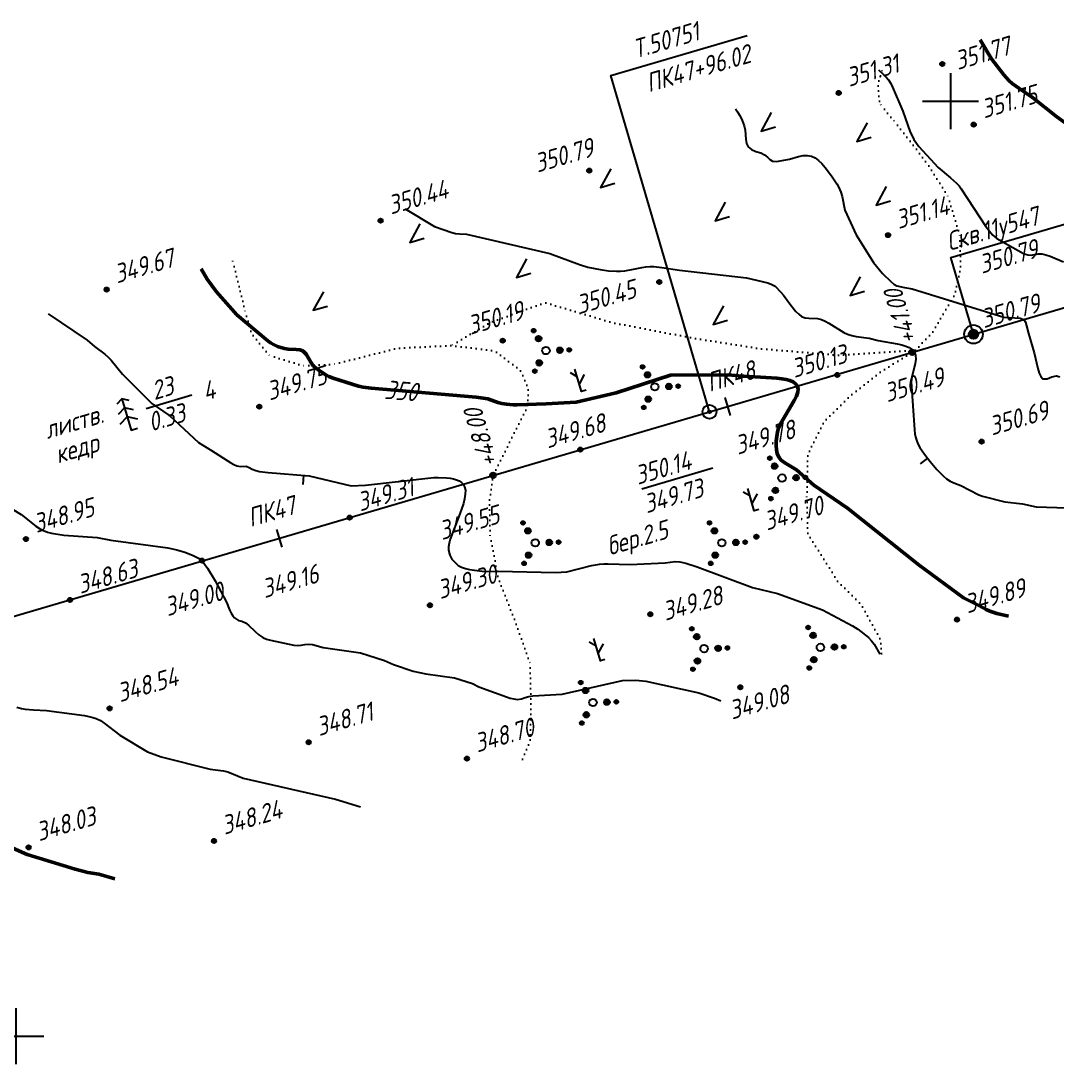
# Model space of a CAD drawing. Extents: x 1517648 to 1519685, y 2184577 to 2185456.
# Drawn here: x 1518401.1 to 1518622.8, y 2184794 to 2185017.2 of the extents above; entities that cross this region are included whole.
import ezdxf
from ezdxf.enums import TextEntityAlignment as Align

# ---------------------------------------------------------------- set-up
doc = ezdxf.new("R2010")
doc.units = 0
doc.linetypes.add('ИИDot', pattern=[1, 0, -1])
for name, color, linetype, lineweight in [('ИИ_ГЕОПУНКТ_025', 7, 'Continuous', 25), ('ИИ_ГЕОСЕТКА_025', 3, 'Continuous', 25), ('ИИ_КОНТУР_025', 7, 'ИИDot', 25), ('ИИ_ОТМЕТКА_025', 7, 'Continuous', 25), ('ИИ_ПИКЕТАЖ_025', 7, 'Continuous', 25), ('ИИ_РЕЛЬЕФ_025', 34, 'Continuous', 25), ('ИИ_РЕЛЬЕФ_050', 34, 'Continuous', 50), ('ИИ_СКВАЖИНА_025', 7, 'Continuous', 25), ('ИИ_ТЕКСТ_025', 7, 'Continuous', 25), ('ИИ_ТРАССА_ТРУБ_025', 7, 'Continuous', 25), ('ИИ_УГОДЬЯ_025', 7, 'Continuous', 25)]:
    doc.layers.add(name, color=color, linetype=linetype, lineweight=lineweight)
doc.styles.add('VNIPISIMPLEXCUR', font='simplex.shx', dxfattribs={"width": 0.8, "oblique": 15})

# ---------------------------------------------------------------- blocks, each defined once
blk = doc.blocks.new('ИИ053952')
at = {"linetype": 'Continuous', "lineweight": 25}
h = blk.add_hatch(color=0, dxfattribs=at)
edge = h.paths.add_edge_path()
edge.add_arc((-1.31, 2.13), 0.2, 0, 360)
h = blk.add_hatch(color=0, dxfattribs=at)
edge = h.paths.add_edge_path()
edge.add_arc((-0.79, 1.28), 0.3, 0, 360)
h = blk.add_hatch(color=0, dxfattribs=at)
edge = h.paths.add_edge_path()
edge.add_arc((1.5, 0.04), 0.3, 0, 360)
h = blk.add_hatch(color=0, dxfattribs=at)
edge = h.paths.add_edge_path()
edge.add_arc((2.5, 0.07), 0.2, 0, 360)
h = blk.add_hatch(color=0, dxfattribs=at)
edge = h.paths.add_edge_path()
edge.add_arc((-0.71, -1.32), 0.3, 0, 360)
h = blk.add_hatch(color=0, dxfattribs=at)
edge = h.paths.add_edge_path()
edge.add_arc((-1.19, -2.2), 0.2, 0, 360)
at = {"color": 0, "linetype": 'Continuous', "lineweight": 25}
for centre, radius in [((-1.31, 2.13), 0.2), ((-0.79, 1.28), 0.3), ((0, 0), 0.4), ((1.5, 0.04), 0.3), ((2.5, 0.07), 0.2), ((-0.71, -1.32), 0.3), ((-1.19, -2.2), 0.2)]:
    blk.add_circle(centre, radius, dxfattribs=at)
blk = doc.blocks.new('ИИ05383')
at = {"color": 0, "linetype": 'Continuous', "lineweight": 25}
for points in [[(0, 1.66), (-0.59, 2.25)], [(0.5, 0), (0, 0), (0, 2.5)], [(0, 0.83), (0.83, 1.66)]]:
    blk.add_lwpolyline(points, dxfattribs=at)
blk = doc.blocks.new('PICKET')
at = {"color": 0, "linetype": 'Continuous', "lineweight": 25}
for p, q in [((-0.23, 0), (0.23, 0)), ((0, 0.23), (0, -0.23))]:
    blk.add_line(p, q, dxfattribs=at)
blk.add_circle((0, 0), 0.23, dxfattribs=at)
at = {"color": 0, "linetype": 'Continuous', "style": 'VNIPISIMPLEXCUR', "oblique": 15, "width": 0.8}
blk.add_attdef('OTMETKA', (1.25, 0.3), '', height=2, dxfattribs=at)
at = {"color": 8, "linetype": 'Continuous', "style": 'VNIPISIMPLEXCUR', "oblique": 15, "width": 0.8, "flags": 1}
blk.add_attdef('NOMER', (1.25, -2.7), '', height=2, dxfattribs=at)
blk = doc.blocks.new('ИИ05382')
at = {"color": 0, "linetype": 'Continuous', "lineweight": 25}
blk.add_lwpolyline([(1.6, 1.6), (0, 0), (1.6, 0)], dxfattribs=at)
blk = doc.blocks.new('ИИ050052Р')
at = {"linetype": 'Continuous', "lineweight": 25}
h = blk.add_hatch(color=0, dxfattribs=at)
edge = h.paths.add_edge_path()
edge.add_arc((0, 0), 0.15, 0, 360)
at = {"color": 0, "linetype": 'Continuous', "lineweight": 25}
for radius in [0.75, 0.15]:
    blk.add_circle((0, 0), radius, dxfattribs=at)
at = {"color": 0, "linetype": 'Continuous', "style": 'VNIPISIMPLEXCUR', "oblique": 15, "width": 0.8}
for tag, p in [('CENTRE', (1.45, 0.7)), ('HEIGHT', (1.45, -2.7))]:
    blk.add_attdef(tag, p, '', height=2, dxfattribs=at)
for tag, p in [('NUMBER', (-2, -1)), ('STATIONING', (-2, -4.4)), ('ALPHA', (-2, -7.8))]:
    blk.add_attdef(tag, text='', height=2, dxfattribs=at).set_placement(p, align=Align.RIGHT)
at = {"color": 253, "linetype": 'Continuous', "style": 'VNIPISIMPLEXCUR', "oblique": 15, "width": 0.8, "flags": 1}
blk.add_attdef('NOTE', text='', height=1.6, dxfattribs=at).set_placement((-2, -10.8), align=Align.RIGHT)
blk = doc.blocks.new('ИИ15001')
at = {"color": 0, "linetype": 'Continuous', "lineweight": 25}
blk.add_lwpolyline([(0, 1), (0, -1)], dxfattribs=at)
at = {"color": 0, "linetype": 'Continuous', "lineweight": 25, "style": 'VNIPISIMPLEXCUR', "oblique": 15, "width": 0.8}
blk.add_attdef('STATIONING', text='', height=2, dxfattribs=at).set_placement((0, 2), align=Align.CENTER)
at = {"color": 7, "linetype": 'Continuous', "lineweight": 25, "style": 'VNIPISIMPLEXCUR', "oblique": 15, "width": 0.8}
blk.add_attdef('HEIGHT', text='', height=2, dxfattribs=at).set_placement((0, -2), align=Align.TOP_CENTER)
blk = doc.blocks.new('ИИ15002')
at = {"linetype": 'Continuous', "lineweight": 25}
h = blk.add_hatch(color=0, dxfattribs=at)
edge = h.paths.add_edge_path()
edge.add_arc((0, 0), 0.3, 0, 360)
at = {"color": 0, "linetype": 'Continuous', "lineweight": 25}
blk.add_circle((0, 0), 0.3, dxfattribs=at)
at = {"color": 0, "linetype": 'Continuous', "style": 'VNIPISIMPLEXCUR', "oblique": 15, "width": 0.8}
blk.add_attdef('STATIONING', (1, 1.3), '', height=2, rotation=90, dxfattribs=at)
at = {"color": 7, "linetype": 'Continuous', "style": 'VNIPISIMPLEXCUR', "oblique": 15, "width": 0.8}
blk.add_attdef('HEIGHT', text='', height=2, dxfattribs=at).set_placement((0, -1.3), align=Align.TOP_CENTER)
blk = doc.blocks.new('ИИ25001')
at = {"linetype": 'Continuous'}
h = blk.add_hatch(color=0, dxfattribs=at)
edge = h.paths.add_edge_path()
edge.add_arc((0, 0), 0.5, 0, 360)
at = {"color": 0, "linetype": 'Continuous'}
for radius in [1, 0.5]:
    blk.add_circle((0, 0), radius, dxfattribs=at)
at = {"color": 0, "style": 'VNIPISIMPLEXCUR', "oblique": 15, "width": 0.8}
for tag, p in [('NUMBER', (2, 0.7)), ('STS', (14.22, 0.7)), ('EGWL', (38.32, 0.7)), ('TFS', (19.08, -1)), ('HEIGHT', (2, -2.7)), ('FS', (14.22, -2.7)), ('AGWL', (36.59, -2.7))]:
    blk.add_attdef(tag, p, '', height=2, dxfattribs=at)
at = {"color": 253, "style": 'VNIPISIMPLEXCUR', "oblique": 15, "width": 0.8, "flags": 1}
for tag, p in [('DATE', (-2.5, -0.8)), ('NOTE1', (-2.5, -3.2)), ('NOTE2', (-2.5, -5.6))]:
    blk.add_attdef(tag, text='', height=1.6, dxfattribs=at).set_placement(p, align=Align.RIGHT)
blk = doc.blocks.new('ИИ053672А')
at = {"color": 0, "linetype": 'Continuous'}
for points in [[(0.7, 3.1), (0, 3.5), (-0.7, 3.1)], [(0, 3.5), (0, 0), (0.7, 0)], [(0.85, 2.01), (0, 2.5), (-0.85, 2.01)], [(1, 0.92), (0, 1.5), (-1, 0.92)]]:
    blk.add_lwpolyline(points, dxfattribs=at)
at = {"color": 0, "linetype": 'Continuous', "style": 'VNIPISIMPLEXCUR', "oblique": 15, "width": 0.8}
blk.add_attdef('RACE1', text='', height=2, dxfattribs=at).set_placement((-2, 2.25), align=Align.RIGHT)
blk.add_attdef('HEIGHT', (2, 2.25), '', height=2, dxfattribs=at)
blk.add_attdef('DISTANCE', text='', height=2, dxfattribs=at).set_placement((8.5, 1.75), align=Align.MIDDLE_LEFT)
blk.add_attdef('RACE2', text='', height=2, dxfattribs=at).set_placement((-2, 1.25), align=Align.TOP_RIGHT)
blk.add_attdef('THICKNESS', text='', height=2, dxfattribs=at).set_placement((2, 1.25), align=Align.TOP_LEFT)
blk = doc.blocks.new('ИИ053296')
at = {"color": 0, "linetype": 'Continuous', "lineweight": 25}
blk.add_lwpolyline([(0, 0), (1, 0)], dxfattribs=at)
blk = doc.blocks.new('ИИ05012')
at = {"color": 0, "linetype": 'Continuous', "flags": 128}
for points in [[(0, 3), (0, -3)], [(-3, 0), (3, 0)]]:
    blk.add_lwpolyline(points, dxfattribs=at)

msp = doc.modelspace()

# ---------------------------------------------------------------- linework, layer by layer
at = {"layer": 'ИИ_ГЕОПУНКТ_025'}
for points in [[(1518548.44, 2184933.54), (1518527.303, 2185005.482), (1518556.476, 2185014.053)], [(1518533.921, 2184917.07), (1518549.174, 2184921.552)]]:
    msp.add_lwpolyline(points, dxfattribs=at)
at = {"layer": 'ИИ_КОНТУР_025', "flags": 128}
for points in [[(1518584.786, 2185000), (1518584.455, 2185003.8), (1518585.58, 2185006.984)], [(1518585.235, 2184881.813), (1518584.998, 2184884.895), (1518580.977, 2184892.199), (1518575.86, 2184897.312), (1518569.459, 2184907.455), (1518569.277, 2184915.307), (1518569.459, 2184924.437), (1518572.932, 2184931.376), (1518578.414, 2184936.854), (1518585.176, 2184942.149), (1518592.487, 2184946.714), (1518596.142, 2184950.548), (1518600.893, 2184958.583), (1518602.182, 2184964.359), (1518602, 2184971.297), (1518599.441, 2184979.697), (1518595.42, 2184986.088), (1518591.583, 2184991.201), (1518587.927, 2184995.765), (1518584.821, 2184999.6), (1518584.786, 2185000)], [(1518508.442, 2184859.252), (1518510.034, 2184863.19), (1518510.224, 2184870.382), (1518510.034, 2184879.844), (1518506.625, 2184889.306), (1518503.216, 2184898.011), (1518501.511, 2184907.095), (1518501.322, 2184914.286), (1518502.117, 2184919.962), (1518509.485, 2184934.662), (1518509.674, 2184938.447), (1518507.969, 2184942.421), (1518502.477, 2184946.584), (1518493.196, 2184947.72), (1518481.642, 2184947.152), (1518468.194, 2184943.745), (1518461.565, 2184943.367), (1518454.178, 2184945.638), (1518450.39, 2184950.369), (1518449.064, 2184955.1), (1518446.358, 2184966.083)], [(1518592.487, 2184946.714), (1518576.104, 2184945.649), (1518559.203, 2184947.064), (1518545.059, 2184949.296), (1518527.565, 2184952.644), (1518513.235, 2184956.921), (1518501.511, 2184952.644), (1518493.196, 2184947.72)]]:
    msp.add_lwpolyline(points, dxfattribs=at)
at = {"layer": 'ИИ_РЕЛЬЕФ_025'}
for points, elevation in [([(1518584.621, 2185006.703), (1518585.693, 2185005.721), (1518586.244, 2185005.114), (1518586.715, 2185004.525), (1518587.222, 2185003.748), (1518587.606, 2185002.997), (1518589.77, 2184997.852), (1518591.402, 2184993.389), (1518591.777, 2184992.575), (1518592.188, 2184991.818), (1518592.702, 2184991.04), (1518593.258, 2184990.329), (1518597.346, 2184985.79), (1518600.007, 2184983.617), (1518601.262, 2184982.472), (1518601.835, 2184981.874), (1518602.292, 2184981.273), (1518607.586, 2184973.167), (1518608.601, 2184971.839), (1518609.068, 2184971.326), (1518609.943, 2184970.601), (1518615.64, 2184967.42), (1518616.533, 2184967.103), (1518617.248, 2184967.079), (1518618.747, 2184967.32), (1518619.548, 2184967.315), (1518620.414, 2184967.121), (1518621.329, 2184966.805), (1518624.16, 2184965.65)], 351.5), ([(1518553.988, 2184998.359), (1518554.455, 2184997.676), (1518554.878, 2184996.968), (1518555.256, 2184996.236), (1518555.59, 2184995.481), (1518555.88, 2184994.701), (1518556.067, 2184993.8), (1518556.189, 2184991.834), (1518556.335, 2184990.936), (1518556.676, 2184990.206), (1518557.409, 2184989.626), (1518558.376, 2184989.238), (1518559.382, 2184988.919), (1518560.228, 2184988.544), (1518560.825, 2184988.03), (1518561.328, 2184987.502), (1518561.91, 2184987.145), (1518562.749, 2184987.087), (1518565.577, 2184987.604), (1518567.509, 2184988.169), (1518568.458, 2184988.339), (1518569.379, 2184988.338), (1518570.286, 2184988.243), (1518571.016, 2184987.872), (1518571.756, 2184987.32), (1518572.493, 2184986.626), (1518573.213, 2184985.825), (1518574.549, 2184984.053), (1518575.653, 2184982.299), (1518576.085, 2184981.521), (1518576.511, 2184980.543), (1518576.788, 2184979.577), (1518577.365, 2184976.7), (1518579.793, 2184971.389), (1518583.559, 2184965.478), (1518585.455, 2184963.143), (1518587.266, 2184961.386), (1518587.888, 2184960.867), (1518588.541, 2184960.466), (1518590.16, 2184960.097), (1518591.812, 2184959.852), (1518611.397, 2184953.816), (1518614.901, 2184953.589), (1518615.69, 2184953.283), (1518616.076, 2184952.719), (1518616.304, 2184951.948), (1518616.665, 2184950.281), (1518617.877, 2184946.135), (1518618.662, 2184942.776), (1518618.969, 2184941.813), (1518619.336, 2184941.059), (1518619.788, 2184940.594), (1518620.686, 2184940.576), (1518621.714, 2184941.007), (1518622.72, 2184941.223), (1518623.428, 2184941.031)], 351), ([(1518483.291, 2184976.935), (1518489.566, 2184973.19), (1518493.264, 2184971.909), (1518494.077, 2184971.703), (1518494.919, 2184971.587), (1518496.443, 2184971.516), (1518514.261, 2184967.382), (1518520.591, 2184965.021), (1518522.367, 2184964.516), (1518525.047, 2184963.964), (1518526.809, 2184963.722), (1518528.544, 2184963.607), (1518529.4, 2184963.604), (1518530.32, 2184963.672), (1518532.158, 2184964.02), (1518533.945, 2184964.434), (1518534.804, 2184964.586), (1518535.631, 2184964.659), (1518536.541, 2184964.641), (1518538.248, 2184964.427), (1518541.995, 2184963.819), (1518556.323, 2184962.214), (1518560.913, 2184961.11), (1518561.741, 2184960.792), (1518562.487, 2184960.385), (1518563.709, 2184959.147), (1518564.282, 2184958.487), (1518565.844, 2184956.338), (1518566.919, 2184955.024), (1518567.514, 2184954.44), (1518568.147, 2184953.905), (1518568.886, 2184953.662), (1518569.721, 2184953.574), (1518571.53, 2184953.476), (1518572.432, 2184953.272), (1518573.199, 2184952.941), (1518573.98, 2184952.502), (1518577.149, 2184950.499), (1518577.931, 2184950.149), (1518578.87, 2184949.865), (1518579.803, 2184949.676), (1518582.594, 2184949.273), (1518584.498, 2184948.827), (1518588.619, 2184948.088), (1518589.562, 2184947.86), (1518590.419, 2184947.59), (1518591.164, 2184947.265), (1518591.77, 2184946.872), (1518592.212, 2184946.397), (1518592.497, 2184945.663), (1518592.579, 2184944.83), (1518592.47, 2184943.902), (1518591.753, 2184940.927), (1518591.6, 2184939.978), (1518592.268, 2184929.655), (1518592.393, 2184928.861), (1518592.541, 2184928.169), (1518592.811, 2184927.259), (1518593.104, 2184926.564), (1518593.467, 2184925.927), (1518594.425, 2184924.497), (1518595.663, 2184922.883), (1518597.099, 2184921.208), (1518598.522, 2184919.766), (1518599.163, 2184919.224), (1518599.949, 2184918.714), (1518600.71, 2184918.359), (1518602.215, 2184917.744), (1518606.062, 2184915.787), (1518606.85, 2184915.469), (1518611.662, 2184914.26), (1518615.423, 2184913.879), (1518618.333, 2184913.202), (1518624.981, 2184912.988)], 350.5), ([(1518406.942, 2184954.502), (1518415.29, 2184948.85), (1518416.852, 2184947.533), (1518419.039, 2184945.877), (1518419.75, 2184945.245), (1518420.374, 2184944.591), (1518422.791, 2184941.622), (1518429.095, 2184935.299), (1518432.979, 2184932.668), (1518439.06, 2184926.957), (1518441.859, 2184925.291), (1518445.973, 2184922.632), (1518446.677, 2184922.261), (1518447.294, 2184922.006), (1518448.04, 2184921.866), (1518449.295, 2184921.878), (1518449.928, 2184921.621), (1518450.555, 2184921.276), (1518451.349, 2184920.966), (1518452.107, 2184920.801), (1518453.998, 2184920.549), (1518462.768, 2184919.865), (1518471.725, 2184917.683), (1518474.805, 2184917.861), (1518489.407, 2184919.467), (1518490.375, 2184919.488), (1518492.148, 2184919.422), (1518492.94, 2184919.327), (1518493.662, 2184919.186), (1518494.308, 2184918.994), (1518494.87, 2184918.747), (1518495.344, 2184918.442), (1518495.724, 2184918.074), (1518496.035, 2184917.468), (1518496.194, 2184916.745), (1518496.177, 2184915.893), (1518496.026, 2184914.944), (1518495.764, 2184913.918), (1518495.011, 2184911.719), (1518492.95, 2184906.319), (1518492.706, 2184905.42), (1518492.576, 2184904.63), (1518492.586, 2184903.969), (1518492.867, 2184902.873), (1518493.328, 2184901.997), (1518494.677, 2184900.683), (1518495.371, 2184900.301), (1518496.199, 2184900.015), (1518497.107, 2184899.806), (1518499.777, 2184899.443), (1518500.681, 2184899.379), (1518503.217, 2184899.44), (1518515.445, 2184899.153), (1518517.924, 2184899.276), (1518523.146, 2184900.634), (1518524.875, 2184900.925), (1518525.817, 2184901.002), (1518526.755, 2184901.029), (1518531.428, 2184900.885), (1518538.953, 2184901.233), (1518541.118, 2184901.518), (1518542.119, 2184901.433), (1518543.387, 2184901.151), (1518545.794, 2184900.404), (1518557.662, 2184895.981), (1518562.998, 2184894.648), (1518572.609, 2184891.174), (1518579.034, 2184887.787), (1518580.175, 2184887.019), (1518582.453, 2184885.241), (1518583.125, 2184884.573), (1518583.694, 2184883.819), (1518584.916, 2184881.719)], 349.5), ([(1518391.784, 2184917.195), (1518401.128, 2184911.555), (1518404.28, 2184909.076), (1518405.078, 2184908.544), (1518405.886, 2184908.116), (1518406.748, 2184907.804), (1518407.621, 2184907.6), (1518410.261, 2184907.17), (1518417.378, 2184906.626), (1518420.291, 2184906.091), (1518432.54, 2184904.42), (1518434.411, 2184904.008), (1518436.164, 2184903.504), (1518437.77, 2184902.885), (1518438.511, 2184902.527), (1518439.205, 2184902.132), (1518439.849, 2184901.698), (1518440.985, 2184900.112), (1518442.635, 2184897.408), (1518445.05, 2184892.828), (1518445.75, 2184891.181), (1518446.094, 2184890.493), (1518446.443, 2184889.921), (1518446.801, 2184889.483), (1518447.61, 2184888.93), (1518448.341, 2184888.73), (1518449.109, 2184888.414), (1518449.79, 2184887.88), (1518451.229, 2184886.514), (1518452.015, 2184885.861), (1518452.815, 2184885.275), (1518453.615, 2184884.94), (1518454.473, 2184884.692), (1518459.516, 2184883.655), (1518460.242, 2184883.561), (1518461.042, 2184883.628), (1518461.864, 2184883.778), (1518462.711, 2184883.836), (1518463.452, 2184883.737), (1518465.76, 2184883.145), (1518473.775, 2184881.982), (1518478.863, 2184880.323), (1518480.815, 2184879.465), (1518485.05, 2184878.086), (1518487.738, 2184877.486), (1518493.885, 2184876.655), (1518497.708, 2184875.419), (1518499.041, 2184874.742), (1518505.767, 2184872.307), (1518506.565, 2184872.12), (1518507.262, 2184872.032), (1518508.204, 2184872.143), (1518508.966, 2184872.433), (1518509.747, 2184872.667), (1518510.656, 2184872.752), (1518516.87, 2184873.15), (1518529.832, 2184876.052), (1518532.64, 2184876.116), (1518534.807, 2184875.953), (1518546.165, 2184873.412), (1518549.517, 2184872.305), (1518550.83, 2184871.706)], 349), ([(1518400.215, 2184870.345), (1518401.198, 2184870.072), (1518401.978, 2184869.946), (1518403.75, 2184869.807), (1518406.54, 2184869.668), (1518414.721, 2184868.585), (1518415.622, 2184868.397), (1518416.451, 2184868.178), (1518417.194, 2184867.922), (1518418.114, 2184867.478), (1518418.886, 2184866.969), (1518422.252, 2184864.374), (1518428.17, 2184860.832), (1518431.105, 2184859.7), (1518441.6, 2184857.103), (1518444.429, 2184856.738), (1518445.34, 2184856.538), (1518448.66, 2184855.189), (1518468.42, 2184850.687), (1518473.748, 2184849.058)], 348.5)]:
    msp.add_lwpolyline(points, dxfattribs=dict(at, elevation=elevation))
at = {"layer": 'ИИ_РЕЛЬЕФ_050'}
for points, elevation in [([(1518606.369, 2185013.091), (1518608.789, 2185009.062), (1518611.422, 2185005.612), (1518611.988, 2185004.963), (1518612.59, 2185004.351), (1518613.236, 2185003.782), (1518614.627, 2185002.745), (1518617.528, 2185000.794), (1518622.753, 2184996.617), (1518628.087, 2184992.787)], 352), ([(1518439.627, 2184964.106), (1518440.945, 2184961.91), (1518442.92, 2184959.227), (1518447.288, 2184954.285), (1518453.891, 2184948.729), (1518454.523, 2184948.308), (1518455.296, 2184947.871), (1518456.006, 2184947.54), (1518456.714, 2184947.279), (1518457.478, 2184947.05), (1518458.265, 2184946.924), (1518459.991, 2184946.869), (1518460.805, 2184946.765), (1518461.504, 2184946.494), (1518462.129, 2184945.874), (1518463.087, 2184944.185), (1518463.626, 2184943.389), (1518464.227, 2184942.853), (1518464.896, 2184942.351), (1518466.315, 2184941.479), (1518467.001, 2184941.121), (1518467.93, 2184940.739), (1518473.333, 2184939.017), (1518474.342, 2184938.791), (1518475.996, 2184938.567), (1518498.486, 2184936.704), (1518500.978, 2184936.303), (1518503.142, 2184935.547), (1518503.963, 2184935.327), (1518504.96, 2184935.163), (1518506.452, 2184935.061), (1518507.309, 2184935.046), (1518513.454, 2184935.27), (1518519.921, 2184935.597), (1518528.474, 2184937.597), (1518540.051, 2184941.398), (1518552.485, 2184941.464), (1518554.613, 2184941.226), (1518562.859, 2184940.767), (1518563.885, 2184940.63), (1518564.816, 2184940.449), (1518565.634, 2184940.214), (1518566.318, 2184939.918), (1518566.851, 2184939.55), (1518567.214, 2184939.102), (1518567.385, 2184938.467), (1518567.305, 2184937.713), (1518567.019, 2184936.861), (1518566.575, 2184935.936), (1518563.62, 2184930.974), (1518563.21, 2184930.071), (1518562.97, 2184929.251), (1518562.811, 2184928.244), (1518562.714, 2184927.259), (1518562.693, 2184926.313), (1518562.765, 2184925.422), (1518562.947, 2184924.601), (1518563.255, 2184923.868), (1518563.798, 2184923.182), (1518564.533, 2184922.62), (1518567.067, 2184921.147), (1518570.788, 2184917.878), (1518577.943, 2184912.938), (1518593.27, 2184900.742), (1518602.788, 2184893.76), (1518606.216, 2184892.014), (1518607.605, 2184891.251), (1518608.451, 2184890.895), (1518609.948, 2184890.405), (1518612.399, 2184889.792)], 350), ([(1518399.344, 2184840.213), (1518402.383, 2184838.842), (1518412.673, 2184835.672), (1518415.425, 2184835.028), (1518417.778, 2184834.65), (1518421.168, 2184833.61)], 348)]:
    msp.add_lwpolyline(points, dxfattribs=dict(at, elevation=elevation))
at = {"layer": 'ИИ_СКВАЖИНА_025', "flags": 128}
msp.add_lwpolyline([(1518604.926, 2184950.118), (1518600.104, 2184966.529), (1518624.876, 2184973.808)], dxfattribs=at)
at = {"layer": 'ИИ_ТРАССА_ТРУБ_025', "color": 4}
msp.add_lwpolyline([(1518273.135, 2184852.653), (1518297.43, 2184859.79), (1518548.44, 2184933.54), (1518744.154, 2184991.029)], dxfattribs=at)
at = {"layer": 'ИИ_УГОДЬЯ_025'}
msp.add_lwpolyline([(1518427.862, 2184934.266), (1518437.651, 2184937.142)], dxfattribs=at)

# ---------------------------------------------------------------- block references
at = {"layer": 'ИИ_ГЕОПУНКТ_025'}
ref = msp.add_blockref('ИИ050052Р', (1518548.44, 2184933.54, 349.73), dxfattribs=dict(at, xscale=2, yscale=2, zscale=2, rotation=16.37305555555556))
ref.add_attrib('NUMBER', 'Т.50751', dxfattribs={"layer": '0', "color": 0, "linetype": 'Continuous', "height": 4, "rotation": 16.37306, "style": 'VNIPISIMPLEXCUR', "oblique": 15, "width": 0.8}).set_placement((1518546.544, 2185013.163), align=Align.RIGHT)
ref.add_attrib('CENTRE', '350.14', (1518533.093, 2184917.9), dxfattribs={"layer": '0', "color": 0, "linetype": 'Continuous', "height": 4, "rotation": 16.37306, "style": 'VNIPISIMPLEXCUR', "oblique": 15, "width": 0.8})
ref.add_attrib('HEIGHT', '349.73', (1518534.978, 2184911.789), dxfattribs={"layer": '0', "color": 0, "linetype": 'Continuous', "height": 4, "rotation": 16.37306, "style": 'VNIPISIMPLEXCUR', "oblique": 15, "width": 0.8})
ref.add_attrib('STATIONING', 'ПК47+96.02', dxfattribs={"layer": '0', "color": 0, "linetype": 'Continuous', "height": 4, "rotation": 16.37306, "style": 'VNIPISIMPLEXCUR', "oblique": 15, "width": 0.8}).set_placement((1518557.56, 2185008.331), align=Align.RIGHT)
at = {"layer": 'ИИ_ГЕОСЕТКА_025', "xscale": 2, "yscale": 2, "zscale": 2}
for p in [(1518600, 2185000), (1518400, 2184800)]:
    msp.add_blockref('ИИ05012', p, dxfattribs=at)
at = {"layer": 'ИИ_ОТМЕТКА_025'}
ref = msp.add_blockref('PICKET', (1518598.23, 2185007.94, 351.77), dxfattribs=dict(at, xscale=2, yscale=2, zscale=2, rotation=16.37305555555556))
ref.add_attrib('OTMETKA', '351.77', (1518601.546, 2185006.626, 351.77), dxfattribs={"layer": '0', "color": 0, "linetype": 'Continuous', "height": 4, "rotation": 16.37306, "style": 'VNIPISIMPLEXCUR', "oblique": 15, "width": 0.8})
at = {"layer": 'ИИ_ОТМЕТКА_025', "xscale": 2, "yscale": 2, "zscale": 2, "rotation": 16.37305555555556}
for p, values in [((1518576.09, 2185001.75, 351.31), {'OTMETKA': '351.31'}), ((1518604.98, 2184994.99, 351.75), {'OTMETKA': '351.75'}), ((1518478.04, 2184974.43, 350.44), {'OTMETKA': '350.44'}), ((1518586.66, 2184971.33, 351.14), {'OTMETKA': '351.14'}), ((1518419.43, 2184959.7, 349.67), {'OTMETKA': '349.67'}), ((1518604.926, 2184950.118, 350.79), {'OTMETKA': '350.79'}), ((1518452.07, 2184934.64, 349.75), {'OTMETKA': '349.75'}), ((1518606.66, 2184927.17, 350.69), {'OTMETKA': '350.69'}), ((1518471.429, 2184910.901, 349.31), {'OTMETKA': '349.31'}), ((1518558.46, 2184906.82, 349.7), {'OTMETKA': '349.70'}), ((1518402.15, 2184906.32, 348.95), {'OTMETKA': '348.95'}), ((1518411.565, 2184893.294, 348.63), {'OTMETKA': '348.63'}), ((1518488.59, 2184892.16, 349.3), {'OTMETKA': '349.30'}), ((1518601.4, 2184889.1, 349.89), {'OTMETKA': '349.89'}), ((1518420.05, 2184870.09, 348.54), {'OTMETKA': '348.54'}), ((1518462.658, 2184862.857, 348.71), {'OTMETKA': '348.71'}), ((1518496.53, 2184859.35, 348.7), {'OTMETKA': '348.70'}), ((1518402.72, 2184840.36, 348.03), {'OTMETKA': '348.03'}), ((1518442.4, 2184841.75, 348.24), {'OTMETKA': '348.24'})]:
    msp.add_blockref('PICKET', p, dxfattribs=at).add_auto_attribs(values)
at = {"layer": 'ИИ_ОТМЕТКА_025'}
ref = msp.add_blockref('PICKET', (1518522.71, 2184985.14, 350.79), dxfattribs=dict(at, xscale=2, yscale=2, zscale=2, rotation=16.37305555555556))
ref.add_attrib('OTMETKA', '350.79', (1518511.598, 2184984.666, 350.79), dxfattribs={"layer": '0', "color": 0, "linetype": 'Continuous', "height": 4, "rotation": 16.37306, "style": 'VNIPISIMPLEXCUR', "oblique": 15, "width": 0.8})
ref = msp.add_blockref('PICKET', (1518537.68, 2184961.31, 350.45), dxfattribs=dict(at, xscale=2, yscale=2, zscale=2, rotation=16.37305555555556))
ref.add_attrib('OTMETKA', '350.45', (1518520.581, 2184954.39, 350.45), dxfattribs={"layer": '0', "color": 0, "linetype": 'Continuous', "height": 4, "rotation": 16.37306, "style": 'VNIPISIMPLEXCUR', "oblique": 15, "width": 0.8})
ref = msp.add_blockref('PICKET', (1518504.2, 2184948.76, 350.19), dxfattribs=dict(at, xscale=2, yscale=2, zscale=2, rotation=16.37305555555556))
ref.add_attrib('OTMETKA', '350.19', (1518497.285, 2184949.987, 350.19), dxfattribs={"layer": '0', "color": 0, "linetype": 'Continuous', "height": 4, "rotation": 16.37306, "style": 'VNIPISIMPLEXCUR', "oblique": 15, "width": 0.8})
ref = msp.add_blockref('PICKET', (1518575.773, 2184941.445, 350.13), dxfattribs=dict(at, xscale=2, yscale=2, zscale=2, rotation=16.37305555555556))
ref.add_attrib('OTMETKA', '350.13', (1518566.566, 2184940.757, 350.13), dxfattribs={"layer": '0', "color": 0, "linetype": 'Continuous', "height": 4, "rotation": 16.37306, "style": 'VNIPISIMPLEXCUR', "oblique": 15, "width": 0.8})
ref = msp.add_blockref('PICKET', (1518520.775, 2184925.454, 349.68), dxfattribs=dict(at, xscale=2, yscale=2, zscale=2, rotation=16.37305555555556))
ref.add_attrib('OTMETKA', '349.68', (1518513.818, 2184925.688, 349.68), dxfattribs={"layer": '0', "color": 0, "linetype": 'Continuous', "height": 4, "rotation": 16.37306, "style": 'VNIPISIMPLEXCUR', "oblique": 15, "width": 0.8})
ref = msp.add_blockref('PICKET', (1518439.851, 2184901.705, 349), dxfattribs=dict(at, xscale=2, yscale=2, zscale=2, rotation=16.37305555555556))
ref.add_attrib('OTMETKA', '349.00', (1518432.445, 2184889.764, 349), dxfattribs={"layer": '0', "color": 0, "linetype": 'Continuous', "height": 4, "rotation": 16.37306, "style": 'VNIPISIMPLEXCUR', "oblique": 15, "width": 0.8})
ref = msp.add_blockref('PICKET', (1518535.77, 2184890.24, 349.28), dxfattribs=dict(at, xscale=2, yscale=2, zscale=2, rotation=16.37305555555556))
ref.add_attrib('OTMETKA', '349.28', (1518539.001, 2184888.813, 349.28), dxfattribs={"layer": '0', "color": 0, "linetype": 'Continuous', "height": 4, "rotation": 16.37306, "style": 'VNIPISIMPLEXCUR', "oblique": 15, "width": 0.8})
ref = msp.add_blockref('PICKET', (1518555.03, 2184874.61, 349.08), dxfattribs=dict(at, xscale=2, yscale=2, zscale=2, rotation=16.37305555555556))
ref.add_attrib('OTMETKA', '349.08', (1518553.251, 2184867.669, 349.08), dxfattribs={"layer": '0', "color": 0, "linetype": 'Continuous', "height": 4, "rotation": 16.37306, "style": 'VNIPISIMPLEXCUR', "oblique": 15, "width": 0.8})
at = {"layer": 'ИИ_ПИКЕТАЖ_025', "color": 4}
ref = msp.add_blockref('ИИ15002', (1518591.774, 2184946.269, 350.49), dxfattribs=dict(at, xscale=1.999999999999999, yscale=1.999999999999999, zscale=1.999999999999999, rotation=16.37305555555556))
ref.add_attrib('STATIONING', '+41.00', (1518592.912, 2184948.606, 350.49), dxfattribs={"layer": '0', "color": 0, "linetype": 'Continuous', "height": 4, "rotation": 106.37306, "style": 'VNIPISIMPLEXCUR', "oblique": 15, "width": 0.8})
ref.add_attrib('HEIGHT', '350.49', dxfattribs={"layer": '0', "color": 7, "linetype": 'Continuous', "height": 4, "rotation": 16.37306, "style": 'VNIPISIMPLEXCUR', "oblique": 15, "width": 0.8}).set_placement((1518591.556, 2184941.219, 350.49), align=Align.TOP_CENTER)
ref = msp.add_blockref('ИИ15001', (1518552.262, 2184934.663, 349.78), dxfattribs=dict(at, xscale=2, yscale=2, zscale=2, rotation=16.36948936999997))
ref.add_attrib('STATIONING', 'ПК48', dxfattribs={"layer": '0', "color": 0, "linetype": 'Continuous', "lineweight": 25, "height": 4, "rotation": 16.36949, "style": 'VNIPISIMPLEXCUR', "oblique": 15, "width": 0.8}).set_placement((1518553.506, 2184939.257), align=Align.CENTER)
ref.add_attrib('HEIGHT', '349.78', dxfattribs={"layer": '0', "color": 7, "linetype": 'Continuous', "lineweight": 25, "height": 4, "rotation": 16.36949, "style": 'VNIPISIMPLEXCUR', "oblique": 15, "width": 0.8}).set_placement((1518559.671, 2184930.021), align=Align.TOP_CENTER)
ref = msp.add_blockref('ИИ15002', (1518502.117, 2184919.962, 349.55), dxfattribs=dict(at, xscale=1.999999999999999, yscale=1.999999999999999, zscale=1.999999999999999, rotation=16.37305555555556))
ref.add_attrib('STATIONING', '+48.00', (1518503.255, 2184922.299, 349.55), dxfattribs={"layer": '0', "color": 0, "linetype": 'Continuous', "height": 4, "rotation": 106.37306, "style": 'VNIPISIMPLEXCUR', "oblique": 15, "width": 0.8})
ref.add_attrib('HEIGHT', '349.55', dxfattribs={"layer": '0', "color": 7, "linetype": 'Continuous', "height": 4, "rotation": 16.37306, "style": 'VNIPISIMPLEXCUR', "oblique": 15, "width": 0.8}).set_placement((1518496.352, 2184911.756, 349.55), align=Align.TOP_CENTER)
ref = msp.add_blockref('ИИ15001', (1518456.317, 2184906.473, 349.16), dxfattribs=dict(at, xscale=2, yscale=2, zscale=2, rotation=16.37347297999998))
ref.add_attrib('STATIONING', 'ПК47', dxfattribs={"layer": '0', "color": 0, "linetype": 'Continuous', "lineweight": 25, "height": 4, "rotation": 16.37347, "style": 'VNIPISIMPLEXCUR', "oblique": 15, "width": 0.8}).set_placement((1518455.189, 2184910.311), align=Align.CENTER)
ref.add_attrib('HEIGHT', '349.16', dxfattribs={"layer": '0', "color": 7, "linetype": 'Continuous', "lineweight": 25, "height": 4, "rotation": 16.37347, "style": 'VNIPISIMPLEXCUR', "oblique": 15, "width": 0.8}).set_placement((1518458.06, 2184899.226), align=Align.TOP_CENTER)
at = {"layer": 'ИИ_РЕЛЬЕФ_025', "xscale": 2, "yscale": 2, "zscale": 2}
for p, rotation in [((1518595.102, 2184923.615, 350.5), 217.7250848721578), ((1518461.555, 2184919.96, 349.5), 265.5367598221578)]:
    msp.add_blockref('ИИ053296', p, dxfattribs=dict(at, rotation=rotation))
at = {"layer": 'ИИ_СКВАЖИНА_025'}
ref = msp.add_blockref('ИИ25001', (1518604.926, 2184950.118, 350.79), dxfattribs=dict(at, xscale=2, yscale=2, zscale=2, rotation=16.37319113215781))
ref.add_attrib('NUMBER', 'Скв.11у547', (1518599.739, 2184967.911, -347.81), dxfattribs={"layer": '0', "color": 0, "height": 4, "rotation": 16.37319, "style": 'VNIPISIMPLEXCUR', "oblique": 15, "width": 0.8})
ref.add_attrib('HEIGHT', '350.79', (1518606.73, 2184963.047, -347.81), dxfattribs={"layer": '0', "color": 0, "height": 4, "rotation": 16.37319, "style": 'VNIPISIMPLEXCUR', "oblique": 15, "width": 0.8})
ref.add_attrib('STS', '2,8', (1518628.904, 2184976.551, -347.81), dxfattribs={"layer": '0', "color": 0, "height": 4, "rotation": 16.37319, "style": 'VNIPISIMPLEXCUR', "oblique": 15, "width": 0.8})
ref.add_attrib('FS', '2,8', (1518629.802, 2184969.817, -347.81), dxfattribs={"layer": '0', "color": 0, "height": 4, "rotation": 16.37319, "style": 'VNIPISIMPLEXCUR', "oblique": 15, "width": 0.8})
at = {"layer": 'ИИ_УГОДЬЯ_025', "xscale": 2, "yscale": 2, "zscale": 2, "rotation": 16.37305555555556}
for name, p in [('ИИ05382', (1518559.468, 2184993.58)), ('ИИ05382', (1518579.97, 2184991.391)), ('ИИ05382', (1518525.13, 2184981.525)), ('ИИ05382', (1518584.094, 2184977.749)), ('ИИ05382', (1518549.637, 2184974.419)), ('ИИ05382', (1518484.307, 2184969.776)), ('ИИ05382', (1518507.13, 2184962.298)), ('ИИ05382', (1518578.514, 2184958.416)), ('ИИ05382', (1518463.65, 2184955.267)), ('ИИ05382', (1518549.237, 2184952.221)), ('ИИ05383', (1518521.053, 2184937.871)), ('ИИ05383', (1518558.018, 2184912.36)), ('ИИ05383', (1518525.107, 2184880.249))]:
    msp.add_blockref(name, p, dxfattribs=at)
at = {"layer": 'ИИ_УГОДЬЯ_025', "xscale": 2, "yscale": 2, "zscale": 2}
for p in [(1518513.432, 2184946.64), (1518536.742, 2184938.885), (1518563.952, 2184919.37), (1518511.144, 2184905.519), (1518551.074, 2184905.516), (1518547.272, 2184882.879), (1518572.17, 2184883.149), (1518523.494, 2184871.367)]:
    msp.add_blockref('ИИ053952', p, dxfattribs=at)
at = {"layer": 'ИИ_УГОДЬЯ_025'}
ref = msp.add_blockref('ИИ053672А', (1518424.681, 2184929.613), dxfattribs=dict(at, xscale=2, yscale=2, zscale=2, rotation=16.37305555555556))
ref.add_attrib('RACE1', 'листв.', dxfattribs={"layer": '0', "color": 0, "linetype": 'Continuous', "height": 4, "rotation": 16.37306, "style": 'VNIPISIMPLEXCUR', "oblique": 15, "width": 0.8}).set_placement((1518419.07, 2184931.311), align=Align.RIGHT)
ref.add_attrib('RACE2', 'кедр', dxfattribs={"layer": '0', "color": 0, "linetype": 'Continuous', "height": 4, "rotation": 16.37306, "style": 'VNIPISIMPLEXCUR', "oblique": 15, "width": 0.8}).set_placement((1518416.933, 2184928.983), align=Align.TOP_RIGHT)
ref.add_attrib('HEIGHT', '23', (1518429.638, 2184936.027), dxfattribs={"layer": '0', "color": 0, "linetype": 'Continuous', "height": 4, "rotation": 16.37306, "style": 'VNIPISIMPLEXCUR', "oblique": 15, "width": 0.8})
ref.add_attrib('THICKNESS', '0.33', dxfattribs={"layer": '0', "color": 0, "linetype": 'Continuous', "height": 4, "rotation": 16.37306, "style": 'VNIPISIMPLEXCUR', "oblique": 15, "width": 0.8}).set_placement((1518427.814, 2184933.139), align=Align.TOP_LEFT)
ref.add_attrib('DISTANCE', '4', dxfattribs={"layer": '0', "color": 0, "linetype": 'Continuous', "height": 4, "rotation": 16.37306, "style": 'VNIPISIMPLEXCUR', "oblique": 15, "width": 0.8}).set_placement((1518440.005, 2184937.763), align=Align.MIDDLE_LEFT)

# ---------------------------------------------------------------- texts
at = {"layer": 'ИИ_РЕЛЬЕФ_025', "style": 'VNIPISIMPLEXCUR', "oblique": 15, "width": 0.8}
msp.add_text('350', height=4, rotation=355.26585, dxfattribs=at).set_placement((1518482.401, 2184938.036, 350), align=Align.MIDDLE)
at = {"layer": 'ИИ_ТЕКСТ_025', "style": 'VNIPISIMPLEXCUR', "oblique": 15, "width": 0.8}
msp.add_text('бер.2.5', height=4, rotation=16.37306, dxfattribs=at).set_placement((1518527.058, 2184902.783))

doc.saveas('drawing.dxf')
